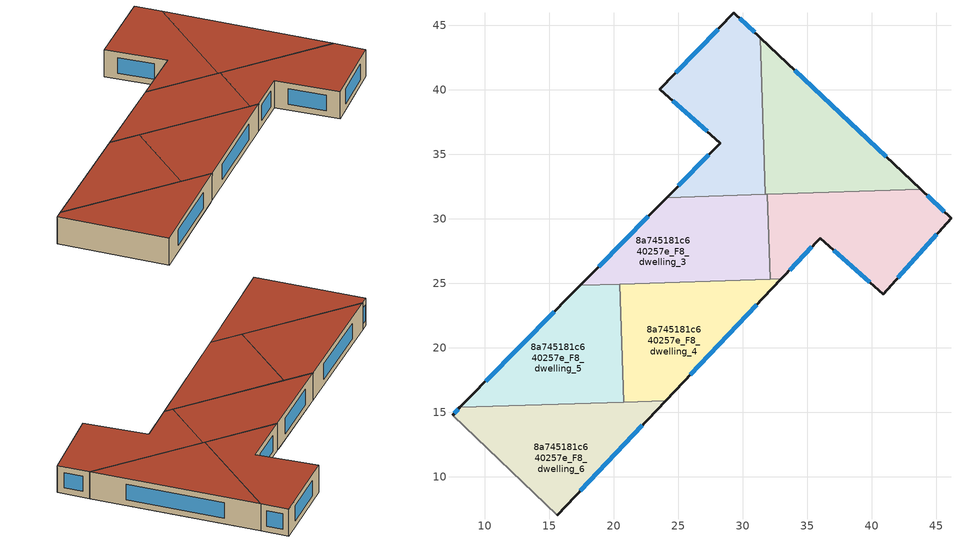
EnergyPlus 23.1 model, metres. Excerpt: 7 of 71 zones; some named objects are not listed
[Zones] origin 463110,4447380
8a745181c640257e_F8_dwelling_0
 floor to 8a745181c640257e_F7_dwelling_6 (EU_floor_Construction): 37.96,37.8 34.1,33.87 31.6,36.32 31.35,44.05 z24
 floor to 8a745181c640257e_F7_dwelling_4 (EU_floor_Construction): 33.84,34.12 31.74,31.99 31.6,36.32 z24
 floor to 8a745181c640257e_F7_dwelling_7 (EU_floor_Construction): 43.78,32.29 35.97,32.03 34.1,33.87 37.96,37.8 z24
 floor to 8a745181c640257e_F7_dwelling_5 (EU_floor_Construction): 35.97,32.03 31.75,31.89 31.74,31.99 33.84,34.12 z24
 wall outside (EU_wall_Construction): 43.78,32.29 31.35,44.05 z24:27
 wall to 8a745181c640257e_F8_dwelling_1 (EU_wall_Construction): 31.35,44.05 31.75,31.89 z24:27
 wall to 8a745181c640257e_F8_dwelling_2 (EU_wall_Construction): 31.91,31.9 43.78,32.29 z24:27
 wall to 8a745181c640257e_F8_dwelling_3 (EU_wall_Construction): 31.75,31.89 31.91,31.9 z24:27
 window (EU_Window_Construction): 41.12,34.81 34.01,41.53 z24.64:26.36
 roof outside (EU_roof_Construction): 43.78,32.29 31.35,44.05 31.75,31.89 z27
8a745181c640257e_F8_dwelling_1
 floor to 8a745181c640257e_F7_dwelling_4 (EU_floor_Construction): 31.6,36.32 31.74,31.99 31.65,31.89 24.1,31.64 28.27,35.88 23.56,40.06 25.64,42.19 z24
 floor to 8a745181c640257e_F7_dwelling_6 (EU_floor_Construction): 31.35,44.05 31.6,36.32 25.64,42.19 29.32,45.97 z24
 wall outside (EU_wall_Construction): 31.35,44.05 29.32,45.97 23.56,40.06 28.27,35.88 24.1,31.64 z24:27
 wall to 8a745181c640257e_F8_dwelling_3 (EU_wall_Construction): 24.1,31.64 31.75,31.89 z24:27
 window (EU_Window_Construction): 27.38,34.97 25,32.55 / 24.57,39.17 27.26,36.77 / 28.09,44.71 24.79,41.33 / 30.91,44.46 29.75,45.56 z24.64:26.36
 roof outside (EU_roof_Construction): 31.75,31.89 31.35,44.05 29.32,45.97 23.56,40.06 28.27,35.88 24.1,31.64 z27
8a745181c640257e_F8_dwelling_2
 floor to 8a745181c640257e_F7_dwelling_5 (EU_floor_Construction): 42.33,25.77 40.9,24.17 35.99,28.51 32.99,25.35 32.13,25.32 31.91,31.9 35.97,32.03 z24
 floor adiabatic (EU_floor_Construction): 46.14,30.05 42.33,25.77 35.97,32.03 43.78,32.29 z24
 wall outside (EU_wall_Construction): 32.99,25.35 35.99,28.51 40.9,24.17 46.14,30.05 43.78,32.29 z24:27
 wall to 8a745181c640257e_F8_dwelling_3 (EU_wall_Construction): 31.91,31.9 32.13,25.32 z24:27
 wall to 8a745181c640257e_F8_dwelling_4 (EU_wall_Construction): 32.13,25.32 32.99,25.35 z24:27
 window (EU_Window_Construction): 45.64,30.53 44.28,31.81 / 42.02,25.43 45.02,28.79 / 37.05,27.58 39.85,25.1 / 33.63,26.02 35.35,27.83 z24.64:26.36
 roof outside (EU_roof_Construction): 40.9,24.17 46.14,30.05 43.78,32.29 31.91,31.9 32.13,25.32 32.99,25.35 35.99,28.51 z27
8a745181c640257e_F8_dwelling_3
 floor to 8a745181c640257e_F7_dwelling_2 (EU_floor_Construction): 27.77,27.61 25.3,25.09 17.4,24.83 23.89,31.42 z24
 floor to 8a745181c640257e_F7_dwelling_4 (EU_floor_Construction): 31.65,31.89 27.6,27.77 23.89,31.42 24.1,31.64 z24
 floor to 8a745181c640257e_F7_dwelling_3 (EU_floor_Construction): 30.16,25.25 25.3,25.09 27.77,27.61 z24
 floor to 8a745181c640257e_F7_dwelling_5 (EU_floor_Construction): 31.91,31.9 32.13,25.32 30.16,25.25 27.6,27.77 31.65,31.89 z24
 wall outside (EU_wall_Construction): 24.1,31.64 17.4,24.83 z24:27
 wall to 8a745181c640257e_F8_dwelling_5 (EU_wall_Construction): 17.4,24.83 20.47,24.94 z24:27
 wall to 8a745181c640257e_F8_dwelling_4 (EU_wall_Construction): 20.47,24.94 32.13,25.32 z24:27
 window (EU_Window_Construction): 22.67,30.18 18.83,26.29 z24.64:26.36
 roof outside (EU_roof_Construction): 32.13,25.32 31.91,31.9 24.1,31.64 17.4,24.83 z27
8a745181c640257e_F8_dwelling_4
 floor to 8a745181c640257e_F7_dwelling_3 (EU_floor_Construction): 31.58,23.86 24.03,15.9 22.95,15.86 20.7,18.07 20.62,20.34 25.3,25.09 30.16,25.25 z24
 floor to 8a745181c640257e_F7_dwelling_1 (EU_floor_Construction): 22.95,15.86 20.77,15.79 20.7,18.07 z24
 floor to 8a745181c640257e_F7_dwelling_5 (EU_floor_Construction): 32.99,25.35 31.58,23.86 30.16,25.25 z24
 floor to 8a745181c640257e_F7_dwelling_2 (EU_floor_Construction): 25.3,25.09 20.62,20.34 20.47,24.94 z24
 wall outside (EU_wall_Construction): 24.03,15.9 32.99,25.35 z24:27
 wall to 8a745181c640257e_F8_dwelling_5 (EU_wall_Construction): 20.47,24.94 20.77,15.79 z24:27
 wall to 8a745181c640257e_F8_dwelling_6 (EU_wall_Construction): 20.77,15.79 24.03,15.9 z24:27
 window (EU_Window_Construction): 25.95,17.92 31.07,23.32 z24.64:26.36
 roof outside (EU_roof_Construction): 24.03,15.9 32.99,25.35 20.47,24.94 20.77,15.79 z27
8a745181c640257e_F8_dwelling_5
 floor to 8a745181c640257e_F7_dwelling_0 (EU_floor_Construction): 19.59,19.17 16.11,15.64 8.08,15.38 15.64,23.05 z24
 floor to 8a745181c640257e_F7_dwelling_2 (EU_floor_Construction): 20.47,24.94 20.62,20.34 19.53,19.23 15.64,23.05 17.4,24.83 z24
 floor to 8a745181c640257e_F7_dwelling_3 (EU_floor_Construction): 20.62,20.34 20.7,18.07 19.53,19.23 z24
 floor to 8a745181c640257e_F7_dwelling_1 (EU_floor_Construction): 20.7,18.07 20.77,15.79 16.11,15.64 19.58,19.17 z24
 wall outside (EU_wall_Construction): 17.4,24.83 8.08,15.38 z24:27
 wall to 8a745181c640257e_F8_dwelling_6 (EU_wall_Construction): 8.08,15.38 20.77,15.79 z24:27
 window (EU_Window_Construction): 15.4,22.81 10.07,17.4 z24.64:26.36
 roof outside (EU_roof_Construction): 20.77,15.79 20.47,24.94 17.4,24.83 8.08,15.38 z27
8a745181c640257e_F8_dwelling_6
 floor to 8a745181c640257e_F7_dwelling_1 (EU_floor_Construction): 23.49,15.33 15.61,7.02 11.51,10.95 16.11,15.64 22.95,15.86 z24
 floor to 8a745181c640257e_F7_dwelling_0 (EU_floor_Construction): 16.11,15.64 11.51,10.95 7.5,14.79 8.08,15.38 z24
 floor to 8a745181c640257e_F7_dwelling_3 (EU_floor_Construction): 24.03,15.9 23.49,15.33 22.95,15.86 z24
 wall outside (EU_wall_Construction): 8.08,15.38 7.5,14.79 / 15.61,7.02 24.03,15.9 z24:27
 wall adiabatic (EU_wall_Construction): 7.5,14.79 15.61,7.02 z24:27
 window (EU_Window_Construction): 7.95,15.25 7.62,14.91 / 17.41,8.92 22.22,14 z24.64:26.36
 roof outside (EU_roof_Construction): 15.61,7.02 24.03,15.9 8.08,15.38 7.5,14.79 z27
[Building]
EU S2 Campaign: North Axis=0; Terrain=City; Solar Distribution=FullExterior
[Site:Location]
Yerevan-Zvartnots.Intl.AP: Latitude=40.15; Longitude=44.383; Time Zone=4; Elevation=854
[SizingPeriod:WeatherFileDays]
AnnualSizingPeriod: Begin Month=1; Begin Day of Month=1; End Month=12; End Day of Month=31; Day of Week for Start Day=Monday; Use Weather File Daylight Saving Period=No; Use Weather File Rain and Snow Indicators=No
[MATERIAL]
EU_InternalMass_Material: Roughness=MediumRough; Thickness=0.1; Conductivity=1; Density=1800; Specific Heat=900; Thermal Absorptance=0.9; Solar Absorptance=0.7; Visible Absorptance=0.7
[MATERIAL:NOMASS] Roughness=MediumRough; Thermal Absorptance=0.9; Solar Absorptance=0.7; Visible Absorptance=0.7
Name | Thermal Resistance
EU_wall_NoMass | 1.05043
EU_roof_NoMass | 1.45357
EU_floor_NoMass | 0.478065
[WINDOWMATERIAL:SIMPLEGLAZINGSYSTEM]
EU_Window_SimpleGlazing: UFactor=2.5566; Solar Heat Gain Coefficient=0.75; Visible Transmittance=0.75
[CONSTRUCTION]
EU_wall_Construction: EU_wall_NoMass
EU_roof_Construction: EU_roof_NoMass
EU_floor_Construction: EU_floor_NoMass
EU_Window_Construction: EU_Window_SimpleGlazing
EU_InternalMass_Construction: EU_InternalMass_Material
[ZONE] Type=1; Multiplier=1; Ceiling Height=autocalculate; Floor Area=autocalculate; Part of Total Floor Area=Yes
Name | Volume
8a745181c640257e_F8_dwelling_0 | 219.646
8a745181c640257e_F8_dwelling_1 | 219.627
8a745181c640257e_F8_dwelling_2 | 222.738
8a745181c640257e_F8_dwelling_3 | 222.754
8a745181c640257e_F8_dwelling_4 | 216.5625
8a745181c640257e_F8_dwelling_5 | 216.526
8a745181c640257e_F8_dwelling_6 | 219.637
[INTERNALMASS] Construction=EU_InternalMass_Construction
Name | Zone or ZoneList | Surface Area
8a745181c640257e_F8_dwelling_0_EU_InternalMass | 8a745181c640257e_F8_dwelling_0 | 73.2178
8a745181c640257e_F8_dwelling_1_EU_InternalMass | 8a745181c640257e_F8_dwelling_1 | 73.2087
8a745181c640257e_F8_dwelling_2_EU_InternalMass | 8a745181c640257e_F8_dwelling_2 | 74.2477
8a745181c640257e_F8_dwelling_3_EU_InternalMass | 8a745181c640257e_F8_dwelling_3 | 74.2526
8a745181c640257e_F8_dwelling_4_EU_InternalMass | 8a745181c640257e_F8_dwelling_4 | 72.181
8a745181c640257e_F8_dwelling_5_EU_InternalMass | 8a745181c640257e_F8_dwelling_5 | 72.1792
8a745181c640257e_F8_dwelling_6_EU_InternalMass | 8a745181c640257e_F8_dwelling_6 | 73.2183
[OTHEREQUIPMENT] Fuel Type=Electricity; Design Level Calculation Method=Watts/Area; Power per Zone Floor Area=1; Fraction Latent=0; Fraction Radiant=0; Fraction Lost=0; Carbon Dioxide Generation Rate=0; EndUse Subcategory=EU_Step8_InternalGains
Name | Zone or ZoneList or Space or SpaceList | Schedule
EU_Step8_InternalGain_8a745181c640257e_F8_dwelling_0_f000 | 8a745181c640257e_F8_dwelling_0 | EU_Step8_GainSchedule_8a745181c640257e_F8_dwelling_0_f000
EU_Step8_InternalGain_8a745181c640257e_F8_dwelling_1_f000 | 8a745181c640257e_F8_dwelling_1 | EU_Step8_GainSchedule_8a745181c640257e_F8_dwelling_1_f000
EU_Step8_InternalGain_8a745181c640257e_F8_dwelling_2_f000 | 8a745181c640257e_F8_dwelling_2 | EU_Step8_GainSchedule_8a745181c640257e_F8_dwelling_2_f000
EU_Step8_InternalGain_8a745181c640257e_F8_dwelling_3_f000 | 8a745181c640257e_F8_dwelling_3 | EU_Step8_GainSchedule_8a745181c640257e_F8_dwelling_3_f000
EU_Step8_InternalGain_8a745181c640257e_F8_dwelling_4_f000 | 8a745181c640257e_F8_dwelling_4 | EU_Step8_GainSchedule_8a745181c640257e_F8_dwelling_4_f000
EU_Step8_InternalGain_8a745181c640257e_F8_dwelling_5_f000 | 8a745181c640257e_F8_dwelling_5 | EU_Step8_GainSchedule_8a745181c640257e_F8_dwelling_5_f000
EU_Step8_InternalGain_8a745181c640257e_F8_dwelling_6_f000 | 8a745181c640257e_F8_dwelling_6 | EU_Step8_GainSchedule_8a745181c640257e_F8_dwelling_6_f000
[ZONEVENTILATION:DESIGNFLOWRATE] Schedule=EU_AlwaysOn; Design Flow Rate Calculation Method=AirChanges/Hour; Air Changes per Hour=0.557805; Ventilation Type=Natural; Fan Pressure Rise=0; Fan Total Efficiency=1; Constant Term Coefficient=1; Temperature Term Coefficient=0; Velocity Term Coefficient=0; Velocity Squared Term Coefficient=0; Minimum Indoor Temperature=-100; Maximum Indoor Temperature=100; Delta Temperature=-100; Minimum Outdoor Temperature=-100; Maximum Outdoor Temperature=100; Maximum Wind Speed=40
Name | Zone or ZoneList or Space or SpaceList
EU_ConstantAir_8a745181c640257e_F8_dwelling_0 | 8a745181c640257e_F8_dwelling_0
EU_ConstantAir_8a745181c640257e_F8_dwelling_1 | 8a745181c640257e_F8_dwelling_1
EU_ConstantAir_8a745181c640257e_F8_dwelling_2 | 8a745181c640257e_F8_dwelling_2
EU_ConstantAir_8a745181c640257e_F8_dwelling_3 | 8a745181c640257e_F8_dwelling_3
EU_ConstantAir_8a745181c640257e_F8_dwelling_4 | 8a745181c640257e_F8_dwelling_4
EU_ConstantAir_8a745181c640257e_F8_dwelling_5 | 8a745181c640257e_F8_dwelling_5
EU_ConstantAir_8a745181c640257e_F8_dwelling_6 | 8a745181c640257e_F8_dwelling_6
[HVACTEMPLATE:ZONE:IDEALLOADSAIRSYSTEM] System Availability Schedule=EU_AlwaysOn; Maximum Heating Supply Air Temperature=50; Minimum Cooling Supply Air Temperature=13; Maximum Heating Supply Air Humidity Ratio=0.0156; Minimum Cooling Supply Air Humidity Ratio=0.0077; Heating Limit=NoLimit; Cooling Limit=NoLimit; Heating Availability Schedule=EU_AlwaysOn; Cooling Availability Schedule=EU_CoolingOff; Dehumidification Control Type=ConstantSensibleHeatRatio; Cooling Sensible Heat Ratio=0.7; Dehumidification Setpoint=60; Humidification Control Type=None; Humidification Setpoint=30; Outdoor Air Method=None; Outdoor Air Flow Rate per Person=0.00944; Outdoor Air Flow Rate per Zone Floor Area=0; Outdoor Air Flow Rate per Zone=0; Demand Controlled Ventilation Type=None; Outdoor Air Economizer Type=NoEconomizer; Heat Recovery Type=None; Sensible Heat Recovery Effectiveness=0.7; Latent Heat Recovery Effectiveness=0.65
Name | Template Thermostat
8a745181c640257e_F8_dwelling_0 | EU_HeatOnly_8a745181c640257e_F8_dwelling_0
8a745181c640257e_F8_dwelling_1 | EU_HeatOnly_8a745181c640257e_F8_dwelling_1
8a745181c640257e_F8_dwelling_2 | EU_HeatOnly_8a745181c640257e_F8_dwelling_2
8a745181c640257e_F8_dwelling_3 | EU_HeatOnly_8a745181c640257e_F8_dwelling_3
8a745181c640257e_F8_dwelling_4 | EU_HeatOnly_8a745181c640257e_F8_dwelling_4
8a745181c640257e_F8_dwelling_5 | EU_HeatOnly_8a745181c640257e_F8_dwelling_5
8a745181c640257e_F8_dwelling_6 | EU_HeatOnly_8a745181c640257e_F8_dwelling_6
[SIZING:ZONE] Zone Cooling Design Supply Air Temperature Input Method=SupplyAirTemperature; Zone Cooling Design Supply Air Temperature=13; Zone Heating Design Supply Air Temperature Input Method=SupplyAirTemperature; Zone Heating Design Supply Air Temperature=50; Zone Cooling Design Supply Air Humidity Ratio=0.008; Zone Heating Design Supply Air Humidity Ratio=0.008; Cooling Design Air Flow Method=DesignDay; Cooling Design Air Flow Rate=0; Cooling Minimum Air Flow per Zone Floor Area=0.000762; Cooling Minimum Air Flow=0; Cooling Minimum Air Flow Fraction=0.2; Heating Design Air Flow Method=DesignDay; Heating Design Air Flow Rate=0; Heating Maximum Air Flow per Zone Floor Area=0.002032; Heating Maximum Air Flow=0.141576; Heating Maximum Air Flow Fraction=0.3; Account for Dedicated Outdoor Air System=No; Dedicated Outdoor Air System Control Strategy=NeutralSupplyAir; Dedicated Outdoor Air Low Setpoint Temperature for Design=autosize; Dedicated Outdoor Air High Setpoint Temperature for Design=autosize; Zone Load Sizing Method=Sensible Load Only No Latent Load; Zone Latent Cooling Design Supply Air Humidity Ratio Input Method=HumidityRatioDifference; Zone Cooling Design Supply Air Humidity Ratio Difference=0.005; Zone Latent Heating Design Supply Air Humidity Ratio Input Method=HumidityRatioDifference; Zone Humidification Design Supply Air Humidity Ratio Difference=0.005
8a745181c640257e_F8_dwelling_0; 8a745181c640257e_F8_dwelling_1; 8a745181c640257e_F8_dwelling_2; 8a745181c640257e_F8_dwelling_3; 8a745181c640257e_F8_dwelling_4; 8a745181c640257e_F8_dwelling_5; 8a745181c640257e_F8_dwelling_6
[SCHEDULE:CONSTANT]
Name | Hourly Value
EU_AlwaysOn | 1
EU_CoolingOff | 0
[SCHEDULE:FILE] Column Number=1; Rows to Skip at Top=0; Number of Hours of Data=8760; Column Separator=Comma; Interpolate to Timestep=No; Minutes per Item=60; Adjust Schedule for Daylight Savings=Yes
Name | File
EU_Step8_GainSchedule_8a745181c640257e_F8_dwelling_0_f000 | ../../schedules/8a745181c640257e/8a745181c640257e_F8_dwelling_0_f000_gain.csv
EU_Step8_GainSchedule_8a745181c640257e_F8_dwelling_1_f000 | ../../schedules/8a745181c640257e/8a745181c640257e_F8_dwelling_1_f000_gain.csv
EU_Step8_GainSchedule_8a745181c640257e_F8_dwelling_2_f000 | ../../schedules/8a745181c640257e/8a745181c640257e_F8_dwelling_2_f000_gain.csv
EU_Step8_GainSchedule_8a745181c640257e_F8_dwelling_3_f000 | ../../schedules/8a745181c640257e/8a745181c640257e_F8_dwelling_3_f000_gain.csv
EU_Step8_GainSchedule_8a745181c640257e_F8_dwelling_4_f000 | ../../schedules/8a745181c640257e/8a745181c640257e_F8_dwelling_4_f000_gain.csv
EU_Step8_GainSchedule_8a745181c640257e_F8_dwelling_5_f000 | ../../schedules/8a745181c640257e/8a745181c640257e_F8_dwelling_5_f000_gain.csv
EU_Step8_GainSchedule_8a745181c640257e_F8_dwelling_6_f000 | ../../schedules/8a745181c640257e/8a745181c640257e_F8_dwelling_6_f000_gain.csv
